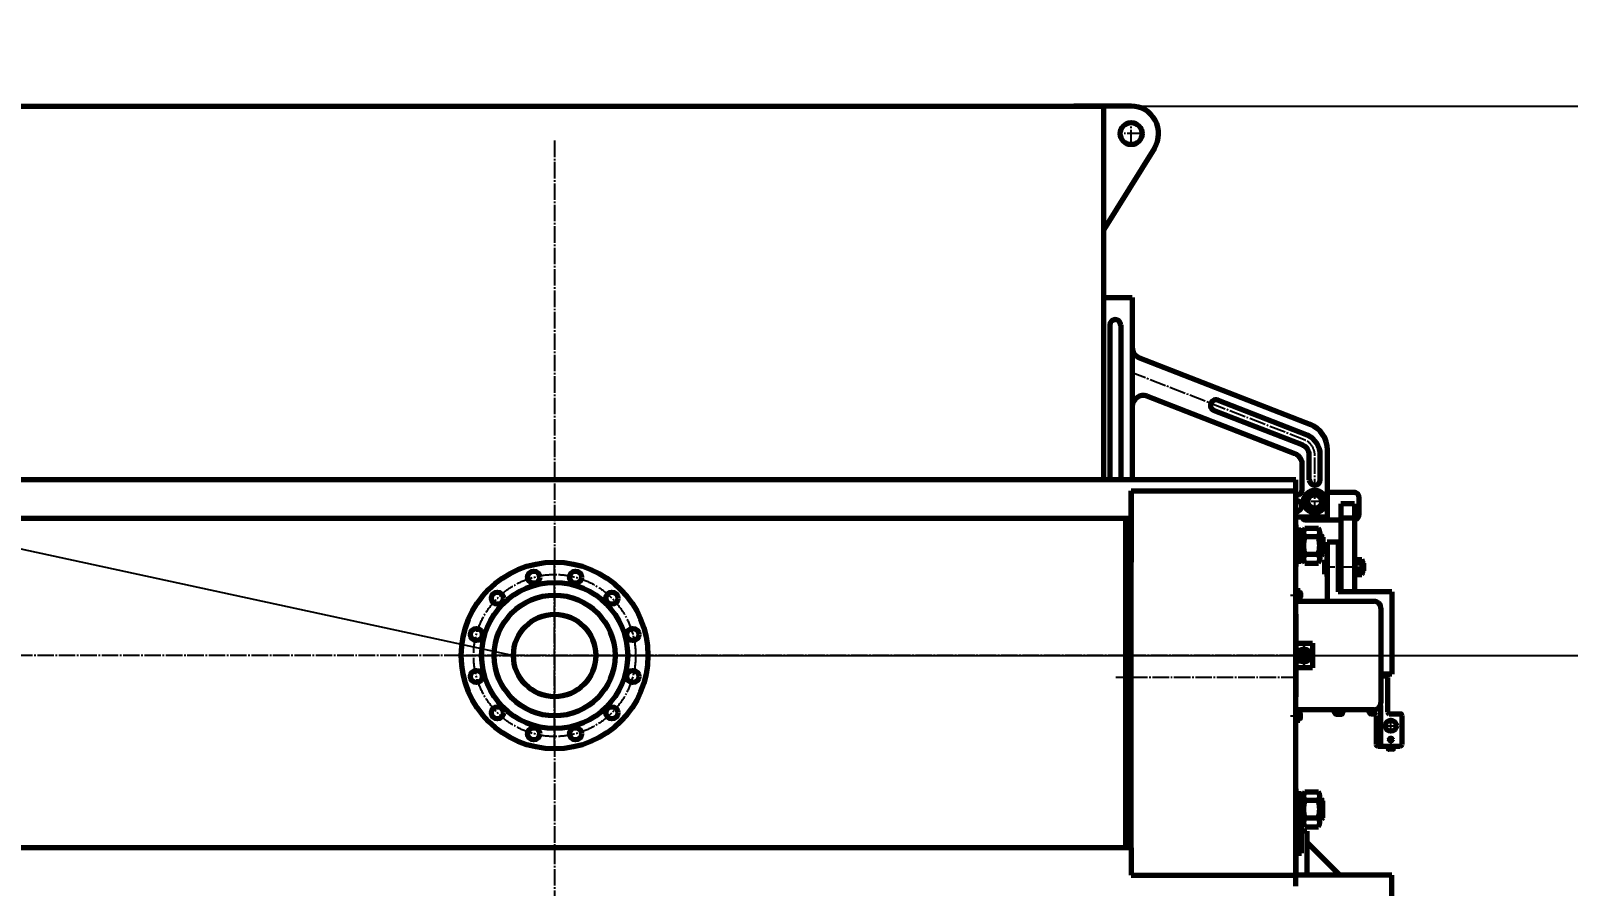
# Model space of a CAD drawing. Header units: millimetres. Extents: x -14850 to 14850, y -10500 to 10500.
# Drawn here: x 8667 to 11467, y 3989 to 5546 of the extents above; entities that cross this region are included whole.
import ezdxf

# ---------------------------------------------------------------- set-up
doc = ezdxf.new("R2010")
doc.units = ezdxf.units.MM
doc.linetypes.add('EB_DASH', pattern=[6, 3, -3])
doc.linetypes.add('EB_DASHDOT', pattern=[39, 30, -3, 3, -3])
for name, color, linetype, lineweight in [('CAXA0', 7, 'Continuous', 70), ('CAXA1', 1, 'EB_DASHDOT', 25), ('CAXA2', 6, 'EB_DASH', 25), ('CAXA3', 2, 'Continuous', 25), ('CAXA4', 3, 'Continuous', 25), ('CAXA5', 4, 'Continuous', 25)]:
    doc.layers.add(name, color=color, linetype=linetype, lineweight=lineweight)
doc.styles.add('标准', font='', dxfattribs={"width": 0.667})
doc.styles.get('标准').set_extended_font_data('SimSun')
doc.dimstyles.new('标准', dxfattribs={"dimscale": 50, "dimtxt": 4, "dimasz": 3, "dimexe": 2, "dimexo": 0, "dimtad": 1, "dimdec": 1, "dimdsep": 46, "dimtxsty": '标准', "dimcen": 0, "dimdle": 4, "dimaunit": 1, "dimazin": 2, "dimtfac": 1, "dimtdec": 3, "dimtmove": 0, "dimatfit": 3, "dimfxl": 0, "dimtolj": 1, "dimtzin": 0, "dimarcsym": 0})

# ---------------------------------------------------------------- blocks, each defined once
blk = doc.blocks.new('CAXBLOCK33', base_point=(10975.7, 4128.9))
at = {"layer": 'CAXA0'}
for p, q in [((10975.7, 4156.2), (10975.7, 4101.7)), ((10975.7, 4156.2), (10984.7, 4156.2)), ((10984.7, 4156.2), (10984.7, 4101.7)), ((10975.7, 4131.3), (10984.7, 4133.7)), ((10975.7, 4126.6), (10976.9, 4126.9)), ((10976.9, 4126.9), (10984.7, 4129)), ((10975.7, 4101.7), (10984.7, 4101.7))]:
    blk.add_line(p, q, dxfattribs=at)
at = {"layer": 'CAXA1', "linetype": 'EB_DASHDOT', "lineweight": 25}
blk.add_line((10972.7, 4128.9), (10987.7, 4128.9), dxfattribs=at)
blk = doc.blocks.new('CAXBLOCK35')
at = {"layer": 'CAXA4', "color": 0, "linetype": 'Continuous', "lineweight": 25}
for p, q in [((10975.7, 4102.6), (10970.7, 4107.6)), ((10975.7, 4098.4), (10970.7, 4103.4)), ((10973.9, 4095.9), (10970.7, 4099.2)), ((10975.7, 4106.9), (10973.2, 4109.4))]:
    blk.add_line(p, q, dxfattribs=at)
blk = doc.blocks.new('CAXBLOCK36')
at = {"layer": 'CAXA4', "color": 0, "linetype": 'Continuous', "lineweight": 25}
for p, q in [((10975.7, 4153.6), (10970.7, 4158.6)), ((10975.7, 4149.3), (10970.7, 4154.3)), ((10972.3, 4148.4), (10970.7, 4150.1)), ((10975.7, 4157.8), (10971.6, 4161.9))]:
    blk.add_line(p, q, dxfattribs=at)
blk = doc.blocks.new('CAXBLOCK34', base_point=(10970.7, 4128.9))
at = {"layer": 'CAXA0'}
for p, q in [((10970.7, 4095.9), (10970.7, 4161.9)), ((10970.7, 4161.9), (10975.7, 4161.9)), ((10970.7, 4148.4), (10975.7, 4148.4)), ((10975.7, 4161.9), (10975.7, 4095.9)), ((10975.7, 4109.4), (10970.7, 4109.4)), ((10975.7, 4095.9), (10970.7, 4095.9))]:
    blk.add_line(p, q, dxfattribs=at)
at = {"layer": 'CAXA1', "color": 1, "linetype": 'EB_DASHDOT', "lineweight": 25}
blk.add_line((10967.7, 4128.9), (10978.7, 4128.9), dxfattribs=at)
at = {"layer": 'CAXA5'}
for name in ['CAXBLOCK36', 'CAXBLOCK35']:
    blk.add_blockref(name, (0, 0), dxfattribs=at)
blk = doc.blocks.new('CAXBLOCK37', base_point=(10975.7, 4608.9))
at = {"layer": 'CAXA0'}
for p, q in [((10975.7, 4581.7), (10975.7, 4636.2)), ((10975.7, 4636.2), (10984.7, 4636.2)), ((10984.7, 4581.7), (10984.7, 4636.2)), ((10975.7, 4611.3), (10976.9, 4610.9)), ((10975.7, 4606.6), (10984.7, 4604.2)), ((10976.9, 4610.9), (10984.7, 4608.8)), ((10975.7, 4581.7), (10984.7, 4581.7))]:
    blk.add_line(p, q, dxfattribs=at)
at = {"layer": 'CAXA1', "linetype": 'EB_DASHDOT', "lineweight": 25}
blk.add_line((10972.7, 4608.9), (10987.7, 4608.9), dxfattribs=at)
blk = doc.blocks.new('CAXBLOCK39')
at = {"layer": 'CAXA4', "color": 0, "linetype": 'Continuous', "lineweight": 25}
for p, q in [((10975.7, 4633), (10970.7, 4638)), ((10975.7, 4628.7), (10970.7, 4633.7)), ((10971.8, 4628.4), (10970.7, 4629.5)), ((10975.7, 4637.2), (10971, 4641.9)), ((10975.7, 4641.5), (10975.2, 4641.9))]:
    blk.add_line(p, q, dxfattribs=at)
blk = doc.blocks.new('CAXBLOCK40')
at = {"layer": 'CAXA4', "color": 0, "linetype": 'Continuous', "lineweight": 25}
for p, q in [((10975.7, 4582.1), (10970.7, 4587.1)), ((10975.7, 4577.8), (10970.7, 4582.8)), ((10973.4, 4575.9), (10970.7, 4578.6)), ((10975.7, 4586.3), (10972.6, 4589.4))]:
    blk.add_line(p, q, dxfattribs=at)
blk = doc.blocks.new('CAXBLOCK38', base_point=(10970.7, 4608.9))
at = {"layer": 'CAXA0'}
for p, q in [((10975.7, 4641.9), (10970.7, 4641.9)), ((10970.7, 4641.9), (10970.7, 4575.9)), ((10975.7, 4628.4), (10970.7, 4628.4)), ((10975.7, 4575.9), (10975.7, 4641.9)), ((10970.7, 4589.4), (10975.7, 4589.4)), ((10970.7, 4575.9), (10975.7, 4575.9))]:
    blk.add_line(p, q, dxfattribs=at)
at = {"layer": 'CAXA1', "color": 1, "linetype": 'EB_DASHDOT', "lineweight": 25}
blk.add_line((10967.7, 4608.9), (10978.7, 4608.9), dxfattribs=at)
at = {"layer": 'CAXA5'}
for name in ['CAXBLOCK39', 'CAXBLOCK40']:
    blk.add_blockref(name, (0, 0), dxfattribs=at)
blk = doc.blocks.new('CAXBLOCK41', base_point=(11077.7, 4569.9))
at = {"layer": 'CAXA0'}
for p, q in [((11077.7, 4580.3), (11077.7, 4559.5)), ((11078.7, 4583.8), (11090.8, 4583.8)), ((11090.8, 4576.8), (11078.7, 4576.8)), ((11091.8, 4580.3), (11091.8, 4559.5)), ((11090.8, 4563), (11078.7, 4563)), ((11078.7, 4556.1), (11090.8, 4556.1))]:
    blk.add_line(p, q, dxfattribs=at)
for centre, radius, start, end in [((11084.1, 4580.3), 6.38, 147.1328, 212.8672), ((11101.7, 4569.9), 24, 163.2213, 196.7787), ((11085.4, 4580.3), 6.38, 327.1328, 32.8672), ((11067.8, 4569.9), 24, 343.2213, 16.7787), ((11084.1, 4559.5), 6.38, 147.1328, 212.8672), ((11085.4, 4559.5), 6.38, 327.1328, 32.8672)]:
    blk.add_arc(centre, radius, start, end, dxfattribs=at)
at = {"layer": 'CAXA1', "linetype": 'EB_DASHDOT', "lineweight": 25}
blk.add_line((11076.7, 4569.9), (11094.8, 4569.9), dxfattribs=at)
blk = doc.blocks.new('CAXBLOCK42', base_point=(10985.7, 4408.9))
at = {"layer": 'CAXA0'}
for p, q in [((10975.3, 4408.9), (10980.5, 4417.9)), ((10975.3, 4408.9), (10980.5, 4399.9)), ((10990.9, 4417.9), (10980.5, 4417.9)), ((10990.9, 4399.9), (10980.5, 4399.9)), ((10996.1, 4408.9), (10990.9, 4417.9)), ((10996.1, 4408.9), (10990.9, 4399.9))]:
    blk.add_line(p, q, dxfattribs=at)
for radius in [9, 5.1]:
    blk.add_circle((10985.7, 4408.9), radius, dxfattribs=at)
at = {"layer": 'CAXA1', "linetype": 'EB_DASHDOT', "lineweight": 25}
for p, q in [((10972.3, 4408.9), (10999.1, 4408.9)), ((10985.7, 4420.9), (10985.7, 4396.9))]:
    blk.add_line(p, q, dxfattribs=at)
at = {"layer": 'CAXA3'}
blk.add_arc((10985.7, 4408.9), 6, 170, 90, dxfattribs=at)
blk = doc.blocks.new('CAXBLOCK43', base_point=(10985.7, 4408.9))
at = {"layer": 'CAXA0'}
for radius in [12, 6.75]:
    blk.add_circle((10985.7, 4408.9), radius, dxfattribs=at)
at = {"layer": 'CAXA1', "color": 1, "linetype": 'EB_DASHDOT', "lineweight": 25}
for p, q in [((10985.7, 4391.9), (10985.7, 4425.9)), ((10968.7, 4408.9), (11002.7, 4408.9))]:
    blk.add_line(p, q, dxfattribs=at)
blk = doc.blocks.new('CAXBLOCK44', base_point=(10970.7, 4431.4))
at = {"layer": 'CAXA0'}
for p, q in [((10970.7, 4431.4), (11000.7, 4431.4)), ((10970.7, 4386.4), (10970.7, 4431.4)), ((11000.7, 4431.4), (11000.7, 4386.4)), ((11000.7, 4386.4), (10970.7, 4386.4))]:
    blk.add_line(p, q, dxfattribs=at)
blk = doc.blocks.new('*D49')
at = {"layer": 'CAXA4', "linetype": 'Continuous', "lineweight": 25}
for points in [[(11756, 4408.9), (11737.3, 4258.9), (11774.8, 4258.9)], [(11756, 2108.9), (11737.3, 2258.9), (11774.8, 2258.9)]]:
    blk.add_hatch(color=0, dxfattribs=at).paths.add_polyline_path(points, flags=0)
at = {"layer": 'CAXA4', "color": 0, "linetype": 'Continuous', "lineweight": 25}
for p, q in [((9620.7, 4408.9), (11856, 4408.9)), ((11756, 4408.9), (11756, 2108.9)), ((11140.7, 2108.9), (11856, 2108.9))]:
    blk.add_line(p, q, dxfattribs=at)
at = {"layer": 'CAXA4', "color": 0, "linetype": 'Continuous', "lineweight": 25, "insert": (11450.8, 3047), "char_height": 200, "attachment_point": 1, "rotation": 90, "style": '标准'}
blk.add_mtext('\\fSimSun|b0|i0|p34;2300', dxfattribs=at)
blk = doc.blocks.new('*D52')
at = {"layer": 'CAXA4', "linetype": 'Continuous', "lineweight": 25}
for points in [[(12113.4, 5408.9), (12094.7, 5258.9), (12132.2, 5258.9)], [(12113.4, 2108.9), (12094.7, 2258.9), (12132.2, 2258.9)]]:
    blk.add_hatch(color=0, dxfattribs=at).paths.add_polyline_path(points, flags=0)
at = {"layer": 'CAXA4', "color": 0, "linetype": 'Continuous', "lineweight": 25}
for p, q in [((10645.7, 5408.9), (12213.4, 5408.9)), ((12113.4, 5408.9), (12113.4, 2108.9)), ((11140.7, 2108.9), (12213.4, 2108.9))]:
    blk.add_line(p, q, dxfattribs=at)
at = {"layer": 'CAXA4', "color": 0, "linetype": 'Continuous', "lineweight": 25, "insert": (11808.2, 3547), "char_height": 200, "attachment_point": 1, "rotation": 90, "style": '标准'}
blk.add_mtext('\\fSimSun|b0|i0|p34;3300', dxfattribs=at)
blk = doc.blocks.new('*D270')
at = {"layer": 'CAXA4', "linetype": 'Continuous', "lineweight": 25}
for points in [[(13843.3, 7908.9), (13824.6, 7758.9), (13862.1, 7758.9)], [(13843.3, 2108.9), (13824.6, 2258.9), (13862.1, 2258.9)]]:
    blk.add_hatch(color=0, dxfattribs=at).paths.add_polyline_path(points, flags=0)
at = {"layer": 'CAXA4', "color": 0, "linetype": 'Continuous', "lineweight": 25}
for p, q in [((12640.7, 7908.9), (13943.3, 7908.9)), ((13843.3, 7908.9), (13843.3, 2108.9)), ((10640.7, 2108.9), (13943.3, 2108.9))]:
    blk.add_line(p, q, dxfattribs=at)
at = {"layer": 'CAXA4', "color": 0, "linetype": 'Continuous', "lineweight": 25, "insert": (13538.1, 4797), "char_height": 200, "attachment_point": 1, "rotation": 90, "style": '标准'}
blk.add_mtext('\\fSimSun|b0|i0|p34;5800', dxfattribs=at)
blk = doc.blocks.new('*D273')
at = {"layer": 'CAXA4', "linetype": 'Continuous', "lineweight": 25}
for points in [[(12113.4, 7908.9), (12094.7, 7758.9), (12132.2, 7758.9)], [(12113.4, 5408.9), (12094.7, 5558.9), (12132.2, 5558.9)]]:
    blk.add_hatch(color=0, dxfattribs=at).paths.add_polyline_path(points, flags=0)
at = {"layer": 'CAXA4', "color": 0, "linetype": 'Continuous', "lineweight": 25}
for p, q in [((12640.7, 7908.9), (12013.4, 7908.9)), ((12113.4, 7908.9), (12113.4, 5408.9)), ((10474.9, 5408.9), (12213.4, 5408.9))]:
    blk.add_line(p, q, dxfattribs=at)
at = {"layer": 'CAXA4', "color": 0, "linetype": 'Continuous', "lineweight": 25, "insert": (11808.2, 6447), "char_height": 200, "attachment_point": 1, "rotation": 90, "style": '标准'}
blk.add_mtext('\\fSimSun|b0|i0|p34;2500', dxfattribs=at)

msp = doc.modelspace()

# ---------------------------------------------------------------- linework, layer by layer
at = {"layer": 'CAXA0'}
for p, q in [((8620.7, 5408.92), (10620.7, 5408.92)), ((10645.7, 5408.92), (10566.53, 5408.92)), ((10670.7, 5408.92), (10620.7, 5408.92)), ((10620.7, 4728.92), (10620.7, 5408.92)), ((10713.13, 5332.46), (10620.7, 5184.27)), ((10670.7, 4143.92), (10670.7, 4708.92)), ((10670.7, 4658.92), (10670.7, 4708.92)), ((11052.7, 4684.92), (11052.7, 4524.92)), ((11077.7, 4684.92), (11052.7, 4684.92)), ((11077.7, 4684.92), (11077.7, 4524.92)), ((8570.7, 4658.92), (10670.7, 4658.92)), ((11077.7, 4659.07), (11052.7, 4659.07)), ((10984.7, 4632.74), (10984.7, 4585.11)), ((10987.09, 4640.68), (11011.72, 4640.68)), ((11011.72, 4624.8), (10987.09, 4624.8)), ((11014.1, 4632.74), (11014.1, 4585.11)), ((11017.1, 4626.92), (11014.1, 4626.92)), ((11017.1, 4626.92), (11017.1, 4590.92)), ((11019.8, 4624.22), (11017.1, 4626.92)), ((11017.1, 4590.92), (11017.1, 4626.92)), ((11019.8, 4624.22), (11019.8, 4593.62)), ((11011.72, 4593.05), (10987.09, 4593.05)), ((11019.8, 4593.62), (11017.1, 4590.92)), ((11027.7, 4614.92), (11027.7, 4507.92)), ((11047.7, 4614.92), (11027.7, 4614.92)), ((11047.7, 4614.92), (11047.7, 4524.92)), ((10987.09, 4577.17), (11011.72, 4577.17)), ((11014.1, 4590.92), (11017.1, 4590.92)), ((11027.7, 4582.92), (11022.7, 4582.92)), ((11022.7, 4582.92), (11022.7, 4556.91)), ((11092.8, 4577.92), (11091.8, 4577.92)), ((11092.8, 4561.91), (11092.8, 4577.92)), ((11092.8, 4577.92), (11093.8, 4576.92)), ((11093.8, 4576.92), (11093.8, 4562.91)), ((11027.7, 4556.91), (11022.7, 4556.91)), ((11092.8, 4561.91), (11091.8, 4561.91)), ((11092.8, 4561.91), (11093.8, 4562.91)), ((10970.7, 4531.42), (10973.7, 4531.42)), ((10973.7, 4531.42), (10973.7, 4507.92)), ((10973.7, 4523.81), (10978.43, 4523.81)), ((10973.7, 4514.03), (10973.7, 4523.81)), ((10978.43, 4514.03), (10973.7, 4514.03)), ((10979.4, 4522.83), (10979.4, 4515.01)), ((11145.7, 4524.92), (11047.7, 4524.92)), ((11145.7, 4524.92), (11145.7, 4374.92)), ((10970.7, 4483.92), (10970.7, 4333.92)), ((10973.7, 4507.92), (11112.7, 4507.92)), ((11125.7, 4494.92), (11125.7, 4322.92)), ((10970.7, 4418.92), (10985.7, 4418.92)), ((10970.7, 4398.92), (10985.7, 4398.92)), ((11145.7, 4374.92), (11125.7, 4374.92)), ((11125.7, 4371.92), (11134.7, 4371.92)), ((11137.7, 4368.92), (11137.7, 4305.92)), ((11124.7, 4317.92), (11124.7, 4243.92)), ((10970.7, 4286.42), (10973.7, 4286.42)), ((10973.7, 4286.42), (10973.7, 4309.92)), ((11112.7, 4309.92), (10973.7, 4309.92)), ((10978.43, 4303.81), (10973.7, 4303.81)), ((10973.7, 4294.03), (10978.43, 4294.03)), ((10979.4, 4295.01), (10979.4, 4302.83)), ((11040.7, 4309.92), (11040.7, 4306.92)), ((11045.7, 4301.92), (11052.7, 4301.92)), ((11107.7, 4302.89), (11113.7, 4302.89)), ((11116.7, 4299.89), (11116.7, 4246.92)), ((11140.7, 4302.92), (11160.7, 4302.92)), ((11163.7, 4299.92), (11163.7, 4246.92)), ((11119.7, 4243.92), (11160.7, 4243.92)), ((11138.81, 4239.2), (11138.81, 4243.92)), ((11138.81, 4243.92), (11148.59, 4243.92)), ((11147.62, 4238.22), (11139.79, 4238.22)), ((11148.59, 4243.92), (11148.59, 4239.2)), ((10984.7, 4105.11), (10984.7, 4152.74)), ((10987.09, 4160.68), (11011.72, 4160.68)), ((11011.72, 4144.8), (10987.09, 4144.8)), ((11014.1, 4105.11), (11014.1, 4152.74)), ((11014.1, 4146.92), (11017.1, 4146.92)), ((11017.1, 4110.92), (11017.1, 4146.92)), ((11019.8, 4144.22), (11017.1, 4146.92)), ((11017.1, 4146.92), (11017.1, 4110.92)), ((11019.8, 4113.62), (11019.8, 4144.22)), ((10970.7, 3988.92), (10970.7, 4095.92)), ((10990.7, 4088.92), (10970.7, 4088.92)), ((10970.7, 4088.92), (10970.7, 4008.92)), ((11011.72, 4113.05), (10987.09, 4113.05)), ((10987.09, 4097.17), (11011.72, 4097.17)), ((10990.7, 4088.92), (10990.7, 4008.92)), ((11017.1, 4110.92), (11014.1, 4110.92)), ((11019.8, 4113.62), (11017.1, 4110.92)), ((11050.67, 4008.96), (10990.7, 4068.92)), ((10670.7, 4058.92), (10670.7, 4008.92)), ((11145.7, 4008.96), (10970.7, 4008.96)), ((11145.7, 2128.92), (11145.7, 4008.96))]:
    msp.add_line(p, q, dxfattribs=at)
at = {"layer": 'CAXA0', "color": 11}
for p, q in [((10620.7, 5060.33), (10672.7, 5060.33)), ((10672.7, 5060.33), (10672.7, 4728.92)), ((10631.7, 5010.33), (10631.7, 4728.92)), ((10651.7, 5010.33), (10651.7, 4728.92)), ((10998.31, 4828.98), (10685.45, 4950.74)), ((10969.46, 4775.83), (10699.96, 4880.71)), ((10991.85, 4810), (10828.36, 4873.65)), ((10982.8, 4792.13), (10821.11, 4855.03)), ((10995.2, 4728.83), (10995.2, 4773.63)), ((11015.2, 4728.83), (11015.2, 4773.63)), ((11028.2, 4660.92), (11028.2, 4783.15)), ((10982.2, 4710.92), (10982.2, 4757.19)), ((11028.2, 4705.92), (11076.2, 4705.92)), ((10970.7, 4700.92), (10972.2, 4700.92)), ((10970.7, 4690.92), (10971.66, 4690.92)), ((11086.2, 4665.92), (11086.2, 4695.92)), ((10970.7, 4670.92), (10971.66, 4670.92)), ((11028.2, 4660.92), (10970.7, 4660.92)), ((10987.2, 4655.92), (11052.7, 4655.92))]:
    msp.add_line(p, q, dxfattribs=at)
at = {"layer": 'CAXA0', "color": 7, "linetype": 'Continuous', "lineweight": 70}
for p, q in [((10670.7, 4708.92), (10970.7, 4708.92)), ((10670.7, 4058.92), (8570.7, 4058.92)), ((10670.7, 4008.92), (10970.7, 4008.92))]:
    msp.add_line(p, q, dxfattribs=at)
at = {"layer": 'CAXA0', "linetype": 'Continuous', "lineweight": 70}
for p, q in [((10970.7, 4008.92), (10970.7, 4728.92)), ((10660.7, 4658.92), (10660.7, 4058.92)), ((10660.7, 4578.92), (10670.7, 4578.92)), ((10660.7, 4208.92), (10670.7, 4208.92)), ((10980.7, 4048.92), (10980.7, 4101.67)), ((10670.7, 4078.92), (10660.7, 4078.92)), ((10970.7, 4058.95), (10980.7, 4058.95)), ((10970.7, 4048.92), (10980.7, 4048.92))]:
    msp.add_line(p, q, dxfattribs=at)
at = {"layer": 'CAXA0'}
for centre, radius in [((10670.7, 5358.92), 20), ((9620.7, 4408.92), 170), ((9620.7, 4408.92), 133), ((9582.53, 4551.4), 11), ((9658.88, 4551.4), 11), ((9516.41, 4513.22), 11), ((9620.7, 4408.92), 110), ((9725, 4513.22), 11), ((9620.7, 4408.92), 75), ((9478.23, 4447.1), 11), ((9763.18, 4447.1), 11), ((10980.7, 4408.92), 5.15), ((9478.23, 4370.75), 11), ((9763.18, 4370.75), 11), ((9516.41, 4304.62), 11), ((9725, 4304.62), 11), ((11143.7, 4280.92), 10), ((9582.53, 4266.45), 11), ((9658.88, 4266.45), 11), ((11143.7, 4255.92), 2.5)]:
    msp.add_circle(centre, radius, dxfattribs=at)
at = {"layer": 'CAXA0', "color": 11}
for centre, radius in [((11005.08, 4689.3), 20.5), ((11005.2, 4689.3), 12.5)]:
    msp.add_circle(centre, radius, dxfattribs=at)
at = {"layer": 'CAXA0'}
for centre, radius, start, end in [((10670.7, 5358.92), 50, 328.04841, 89.99998), ((10999.1, 4632.74), 14.4, 146.53152, 213.46848), ((11038.7, 4608.92), 54, 162.90116, 197.09884), ((10999.71, 4632.74), 14.4, 326.53152, 33.46848), ((10960.1, 4608.92), 54, 342.90116, 17.09884), ((10999.1, 4585.11), 14.4, 146.53152, 213.46848), ((10999.71, 4585.11), 14.4, 326.53152, 33.46848), ((10978.43, 4522.83), 0.978, 0, 90), ((10978.43, 4515.01), 0.978, 270, 0), ((11112.7, 4494.92), 13, 0, 90), ((10985.7, 4408.92), 10, 270, 90), ((11134.7, 4368.92), 3, 0, 90), ((11112.7, 4322.92), 13, 270, 0), ((10978.43, 4302.83), 0.978, 0, 90), ((10978.43, 4295.01), 0.978, 270, 0), ((11045.7, 4306.92), 5, 180, 270), ((11052.7, 4305.92), 4, 270, 90), ((11107.7, 4306.89), 4, 130.80395, 270), ((11113.7, 4299.89), 3, 0, 90), ((11140.7, 4305.92), 3, 180, 270), ((11160.7, 4299.92), 3, 0, 90), ((11119.7, 4246.92), 3, 180, 270), ((11139.79, 4239.2), 0.978, 180, 270), ((11147.62, 4239.2), 0.978, 270, 0), ((11160.7, 4246.92), 3, 270, 0), ((10999.1, 4152.74), 14.4, 146.53152, 213.46848), ((11038.7, 4128.92), 54, 162.90116, 197.09884), ((10999.71, 4152.74), 14.4, 326.53152, 33.46848), ((10960.1, 4128.92), 54, 342.90116, 17.09884), ((10999.1, 4105.11), 14.4, 146.53152, 213.46848), ((10999.71, 4105.11), 14.4, 326.53152, 33.46848)]:
    msp.add_arc(centre, radius, start, end, dxfattribs=at)
at = {"layer": 'CAXA0', "color": 11}
for centre, radius, start, end in [((10641.7, 5010.33), 10, 0, 180), ((10692.7, 4969.38), 20, 180, 248.73504), ((10692.7, 4862.07), 20, 68.73504, 180), ((10825.07, 4864.21), 10, 66.70013, 250.77723), ((10978.2, 4783.15), 50, 0, 68.73504), ((10975.2, 4773.63), 20, 0, 67.68441), ((10975.2, 4773.63), 40, 0, 65.40362), ((10962.2, 4757.19), 20, 0, 68.73504), ((10972.2, 4710.92), 10, 270, 0), ((11005.2, 4728.83), 10, 180, 0), ((11076.2, 4695.92), 10, 0, 90), ((10971.66, 4680.92), 10, 269.99999, 89.99999), ((10987.2, 4660.92), 5, 180, 270), ((11076.2, 4665.92), 10, 278.62693, 360)]:
    msp.add_arc(centre, radius, start, end, dxfattribs=at)
at = {"layer": 'CAXA1', "linetype": 'EB_DASHDOT', "lineweight": 25}
for p, q in [((10670.7, 5335.92), (10670.7, 5381.92)), ((10693.7, 5358.92), (10647.7, 5358.92)), ((9620.7, 5346.22), (9620.7, 2408.92)), ((9620.7, 4235.92), (9620.7, 4581.92)), ((11080.7, 4569.92), (11024.7, 4569.92)), ((9447.7, 4408.92), (9793.7, 4408.92)), ((10975.13, 4408.92), (10986.28, 4408.92)), ((10980.7, 4401.85), (10980.7, 4416.07)), ((10973.7, 4368.92), (10642.7, 4368.92)), ((11143.7, 4267.92), (11143.7, 4293.92)), ((11130.7, 4280.92), (11156.7, 4280.92)), ((11143.7, 4241.85), (11143.7, 4261.42)), ((11138.2, 4255.92), (11149.2, 4255.92))]:
    msp.add_line(p, q, dxfattribs=at)
at = {"layer": 'CAXA1', "color": 11, "linetype": 'EB_DASHDOT', "lineweight": 25}
for p, q in [((10987.43, 4801.02), (10672.7, 4923.51)), ((11005.2, 4661.35), (11005.2, 4773.63)), ((11028.58, 4689.3), (10981.58, 4689.3))]:
    msp.add_line(p, q, dxfattribs=at)
at = {"layer": 'CAXA1'}
for p, q in [((10960.7, 4518.92), (10982.4, 4518.92)), ((10960.7, 4298.92), (10982.4, 4298.92)), ((11143.7, 4256.92), (11143.7, 4235.22))]:
    msp.add_line(p, q, dxfattribs=at)
at = {"layer": 'CAXA1', "color": 1, "linetype": 'EB_DASHDOT', "lineweight": 25}
msp.add_line((10970.7, 4408.92), (8270.7, 4408.92), dxfattribs=at)
at = {"layer": 'CAXA1'}
msp.add_circle((9620.7, 4408.92), 147.5, dxfattribs=at)
at = {"layer": 'CAXA1', "color": 11}
msp.add_arc((10975.2, 4773.63), 30, 0, 65.94824, dxfattribs=at)
at = {"layer": 'CAXA2', "color": 7, "linetype": 'Continuous', "lineweight": 70}
for p, q in [((10970.7, 4728.92), (8270.7, 4728.92)), ((10670.7, 4708.92), (10670.7, 4578.92)), ((10670.7, 4058.92), (10670.7, 4208.92))]:
    msp.add_line(p, q, dxfattribs=at)
at = {"layer": 'CAXA2'}
for p, q in [((10976.4, 4521.81), (10974.74, 4518.92)), ((10976.4, 4516.04), (10974.74, 4518.92)), ((10976.4, 4521.81), (10979.4, 4521.81)), ((10976.4, 4520.37), (10979.4, 4520.37)), ((10976.4, 4517.48), (10979.4, 4517.48)), ((10976.4, 4516.04), (10979.4, 4516.04)), ((10976.4, 4301.81), (10979.4, 4301.81)), ((10976.4, 4300.37), (10979.4, 4300.37)), ((10976.4, 4297.48), (10979.4, 4297.48)), ((10976.4, 4296.04), (10979.4, 4296.04)), ((11140.82, 4241.22), (11143.7, 4242.89)), ((11140.82, 4241.22), (11140.82, 4238.22)), ((11142.26, 4241.22), (11142.26, 4238.22)), ((11146.59, 4241.22), (11143.7, 4242.89)), ((11145.15, 4241.22), (11145.15, 4238.22)), ((11146.59, 4241.22), (11146.59, 4238.22))]:
    msp.add_line(p, q, dxfattribs=at)
for centre, radius, start, end in [((10981.89, 4518.92), 5.67, 165.25287, 194.74713), ((10977.85, 4521.09), 1.61, 153.43495, 206.56505), ((10977.85, 4516.76), 1.61, 153.43495, 206.56505), ((11141.54, 4239.78), 1.61, 63.43495, 116.56505), ((11143.7, 4235.74), 5.67, 75.25287, 104.74713), ((11145.87, 4239.78), 1.61, 63.43495, 116.56505)]:
    msp.add_arc(centre, radius, start, end, dxfattribs=at)
at = {"layer": 'CAXA3', "linetype": 'Continuous', "lineweight": 25}
for p, q in [((11019.8, 4624.22), (11014.1, 4624.22)), ((11019.8, 4593.62), (11014.1, 4593.62)), ((11019.8, 4144.22), (11014.1, 4144.22)), ((11019.8, 4113.62), (11014.1, 4113.62))]:
    msp.add_line(p, q, dxfattribs=at)
at = {"layer": 'CAXA3'}
for p, q in [((11093.8, 4576.92), (11091.8, 4576.92)), ((11093.8, 4562.91), (11091.8, 4562.91))]:
    msp.add_line(p, q, dxfattribs=at)
msp.add_arc((10980.7, 4408.92), 6, 0, 270, dxfattribs=at)
at = {"layer": 'CAXA4'}
msp.add_line((7185.27, 4919.27), (9545.7, 4408.92), dxfattribs=at)

# ---------------------------------------------------------------- block references
at = {"layer": 'CAXA0'}
for name, p in [('CAXBLOCK38', (10970.7, 4608.92)), ('CAXBLOCK37', (10975.7, 4608.92)), ('CAXBLOCK41', (11077.7, 4569.92)), ('CAXBLOCK43', (10985.7, 4408.92)), ('CAXBLOCK44', (10970.7, 4431.42)), ('CAXBLOCK42', (10985.7, 4408.92)), ('CAXBLOCK34', (10970.7, 4128.92)), ('CAXBLOCK33', (10975.7, 4128.92))]:
    msp.add_blockref(name, p, dxfattribs=at)

# ---------------------------------------------------------------- dimensions: what is measured, and where the dimension line sits
at = {"layer": 'CAXA4'}
for base, p1, p2, text, picture, middle in [((12113.42, 6658.92), (12640.7, 7908.92), (10474.88, 5408.92), '\\fSimSun;2500', '*D273', (11945.17, 6658.92)), ((13843.34, 5008.92), (12640.7, 7908.92), (10640.7, 2108.92), '\\fSimSun;5800', '*D270', (13675.09, 5008.92)), ((12113.42, 3758.92), (10645.7, 5408.92), (11140.7, 2108.92), '\\fSimSun;3300', '*D52', (11945.17, 3758.92)), ((11756.03, 3258.92), (9620.7, 4408.92), (11140.7, 2108.92), '\\fSimSun;2300', '*D49', (11587.78, 3258.92))]:
    dim = msp.add_linear_dim(base=base, p1=p1, p2=p2, angle=90, text=text, dimstyle='标准', dxfattribs=at)
    dim.commit()
    dim.dimension.update_dxf_attribs({"geometry": picture, "text_midpoint": middle})

doc.saveas('drawing.dxf')
